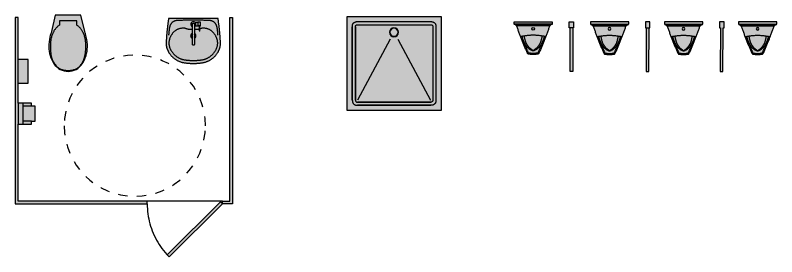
# Model space of a CAD drawing. Header units: metres. Extents: x -17 to 580, y -130 to 19.
# Drawn here: x 297.29 to 305.38, y -29.27 to -26.71 of the extents above; entities that cross this region are included whole.
import ezdxf

# ---------------------------------------------------------------- set-up
doc = ezdxf.new("R2010")
doc.units = ezdxf.units.M
for name, pattern in [('Style Black Lines_1', [0]), ('Style Black Lines_2', [0]), ('Style Black Lines_4', [0]), ('Style Border  Fill', [0]), ('Style Border  Fill_2', [0]), ('Style Border  Fill_3', [0]), ('Style Dash Line', [0.0009525, 0.000635, -0.0003175]), ('Style Grey Lines_2', [0])]:
    doc.linetypes.add(name, pattern=pattern)
for name, color, linetype, true_color in [('Furniture', 7, 'Continuous', 0x7a8bf7), ('Imported blocks', 7, 'Continuous', 0x7a8bf7), ('Mood Board', 7, 'Continuous', 0x7a8bf7), ('Walls', 7, 'Continuous', 0xc7c7c7)]:
    doc.layers.add(name, color=color, linetype=linetype, true_color=true_color)

# ---------------------------------------------------------------- blocks, each defined once
blk = doc.blocks.new('Prominence')
at = {"layer": 'Imported blocks', "transparency": 33554483}
h = blk.add_hatch(color=256, dxfattribs=at)
edge = h.paths.add_edge_path(flags=0)
edge.add_spline(control_points=[(0.2686, 0.1269), (0.359, 0.1138), (0.4493, 0.1269)], knot_values=[0, 0, 0, 1, 1, 1], degree=2, periodic=0)
edge.add_spline(control_points=[(0.4493, 0.1269), (0.558, 0.1426), (0.6176, 0.2348)], knot_values=[0, 0, 0, 1, 1, 1], degree=2, periodic=0)
edge.add_spline(control_points=[(0.6176, 0.2348), (0.6539, 0.2909), (0.6469, 0.3573)], knot_values=[0, 0, 0, 1, 1, 1], degree=2, periodic=0)
edge.add_spline(control_points=[(0.6469, 0.3573), (0.6404, 0.4781), (0.6217, 0.5976)], knot_values=[0, 0, 0, 1, 1, 1], degree=2, periodic=0)
edge.add_spline(control_points=[(0.6217, 0.5976), (0.359, 0.5976), (0.0963, 0.5976)], knot_values=[0, 0, 0, 1, 1, 1], degree=2, periodic=0)
edge.add_spline(control_points=[(0.0963, 0.5976), (0.0775, 0.4781), (0.071, 0.3573)], knot_values=[0, 0, 0, 1, 1, 1], degree=2, periodic=0)
edge.add_spline(control_points=[(0.071, 0.3573), (0.0641, 0.2909), (0.1003, 0.2348)], knot_values=[0, 0, 0, 1, 1, 1], degree=2, periodic=0)
edge.add_spline(control_points=[(0.1003, 0.2348), (0.1599, 0.1426), (0.2686, 0.1269)], knot_values=[0, 0, 0, 1, 1, 1], degree=2, periodic=0)
at = {"layer": 'Imported blocks', "linetype": 'Style Black Lines_2'}
for points in [[(0.4074, 0.5537), (0.4059, 0.5537)], [(0.4074, 0.522), (0.4059, 0.522)]]:
    blk.add_lwpolyline(points, dxfattribs=at)
at = {"layer": 'Imported blocks'}
for points, degree in [([(0.0963, 0.5976), (0.0775, 0.4781), (0.071, 0.3573)], 2), ([(0.6217, 0.5976), (0.359, 0.5976), (0.0963, 0.5976)], 2), ([(0.1885, 0.5759), (0.126, 0.5729), (0.1087, 0.5127)], 2), ([(0.5294, 0.5759), (0.359, 0.5842), (0.1885, 0.5759)], 2), ([(0.6093, 0.5127), (0.5919, 0.5729), (0.5294, 0.5759)], 2), ([(0.6469, 0.3573), (0.6404, 0.4781), (0.6217, 0.5976)], 2), ([(0.1087, 0.5128), (0.1035, 0.4949), (0.1016, 0.4765)], 2), ([(0.2591, 0.4951), (0.1655, 0.4951), (0.1207, 0.4129)], 2), ([(0.2735, 0.4921), (0.2666, 0.4951), (0.2591, 0.4951)], 2), ([(0.3098, 0.4821), (0.2909, 0.4843), (0.2735, 0.4921)], 2), ([(0.3341, 0.5427), (0.3313, 0.53), (0.3373, 0.5182), (0.3491, 0.5129)], 3), ([(0.3601, 0.5635), (0.3472, 0.5636), (0.3368, 0.5553), (0.3341, 0.5427)], 3), ([(0.3491, 0.538), (0.3491, 0.5423), (0.3522, 0.5454)], 2), ([(0.3491, 0.3251), (0.3491, 0.4315), (0.3491, 0.538)], 2), ([(0.3522, 0.5454), (0.3553, 0.5485), (0.3597, 0.5485)], 2), ([(0.3597, 0.5485), (0.3641, 0.5485), (0.3672, 0.5454)], 2), ([(0.3858, 0.5422), (0.3833, 0.5549), (0.3731, 0.5634), (0.3601, 0.5635)], 3), ([(0.3672, 0.5454), (0.3703, 0.5423), (0.3703, 0.538)], 2), ([(0.3703, 0.5127), (0.3822, 0.5178), (0.3884, 0.5295), (0.3858, 0.5422)], 3), ([(0.3703, 0.538), (0.3703, 0.4315), (0.3703, 0.3251)], 2), ([(0.375, 0.5587), (0.3905, 0.5587), (0.4059, 0.5587)], 2), ([(0.4059, 0.5175), (0.3918, 0.5175), (0.3778, 0.5175)], 2), ([(0.4059, 0.5587), (0.4059, 0.5381), (0.4059, 0.5175)], 2), ([(0.4098, 0.558), (0.4074, 0.558), (0.4074, 0.5556)], 2), ([(0.4074, 0.5556), (0.4074, 0.5382), (0.4074, 0.5207)], 2), ([(0.4074, 0.5207), (0.4074, 0.5183), (0.4098, 0.5183)], 2), ([(0.4338, 0.558), (0.4218, 0.558), (0.4098, 0.558)], 2), ([(0.4098, 0.5183), (0.4158, 0.5183), (0.4218, 0.5183)], 2), ([(0.4218, 0.5277), (0.4218, 0.4978), (0.4218, 0.468)], 2), ([(0.4289, 0.468), (0.4289, 0.4978), (0.4289, 0.5277)], 2), ([(0.4289, 0.5183), (0.4313, 0.5183), (0.4338, 0.5183)], 2), ([(0.4445, 0.4921), (0.4369, 0.4887), (0.4289, 0.4863)], 2), ([(0.4361, 0.5556), (0.4361, 0.558), (0.4338, 0.558)], 2), ([(0.4338, 0.5183), (0.4361, 0.5183), (0.4361, 0.5207)], 2), ([(0.4361, 0.5207), (0.4361, 0.5382), (0.4361, 0.5556)], 2), ([(0.4588, 0.4951), (0.4513, 0.4951), (0.4445, 0.4921)], 2), ([(0.5972, 0.4129), (0.5525, 0.4951), (0.4588, 0.4951)], 2), ([(0.6164, 0.4765), (0.6144, 0.4949), (0.6093, 0.5128)], 2), ([(0.1016, 0.4765), (0.0987, 0.4492), (0.0965, 0.4218)], 2), ([(0.1207, 0.4129), (0.0759, 0.3306), (0.1268, 0.2519)], 2), ([(0.3491, 0.4795), (0.3294, 0.4799), (0.3098, 0.4821)], 2), ([(0.3491, 0.4399), (0.3309, 0.4331), (0.3309, 0.4137)], 2), ([(0.3309, 0.4137), (0.3309, 0.3943), (0.3491, 0.3875)], 2), ([(0.3491, 0.4297), (0.3401, 0.4242), (0.3401, 0.4137)], 2), ([(0.3401, 0.4137), (0.3401, 0.4032), (0.3491, 0.3977)], 2), ([(0.4081, 0.4821), (0.3893, 0.48), (0.3703, 0.4795)], 2), ([(0.387, 0.4137), (0.387, 0.4319), (0.3703, 0.4393)], 2), ([(0.3778, 0.4137), (0.3778, 0.4231), (0.3703, 0.4287)], 2), ([(0.3703, 0.3987), (0.3778, 0.4043), (0.3778, 0.4137)], 2), ([(0.3703, 0.3881), (0.387, 0.3955), (0.387, 0.4137)], 2), ([(0.4218, 0.4845), (0.415, 0.4829), (0.4081, 0.4821)], 2), ([(0.4218, 0.468), (0.4218, 0.465), (0.4248, 0.465)], 2), ([(0.4248, 0.465), (0.4253, 0.465), (0.4259, 0.465)], 2), ([(0.4259, 0.465), (0.4289, 0.465), (0.4289, 0.468)], 2), ([(0.5912, 0.2519), (0.642, 0.3306), (0.5972, 0.4129)], 2), ([(0.6215, 0.4218), (0.6192, 0.4492), (0.6164, 0.4765)], 2), ([(0.071, 0.3573), (0.0641, 0.2909), (0.1003, 0.2348)], 2), ([(0.3597, 0.3145), (0.3491, 0.3145), (0.3491, 0.3251)], 2), ([(0.3703, 0.3251), (0.3703, 0.3145), (0.3597, 0.3145)], 2), ([(0.6176, 0.2348), (0.6539, 0.2909), (0.6469, 0.3573)], 2), ([(0.1268, 0.2519), (0.1786, 0.1717), (0.2732, 0.1581)], 2), ([(0.4448, 0.1581), (0.5393, 0.1717), (0.5912, 0.2519)], 2), ([(0.1003, 0.2348), (0.1599, 0.1426), (0.2686, 0.1269)], 2), ([(0.4493, 0.1269), (0.558, 0.1426), (0.6176, 0.2348)], 2), ([(0.2686, 0.1269), (0.359, 0.1138), (0.4493, 0.1269)], 2), ([(0.2732, 0.1581), (0.359, 0.1456), (0.4448, 0.1581)], 2)]:
    blk.add_open_spline(points, degree=degree, dxfattribs=at)
blk = doc.blocks.new('Toilet')
at = {"layer": 'Imported blocks', "transparency": 33554483}
h = blk.add_hatch(color=256, dxfattribs=at)
edge = h.paths.add_edge_path(flags=0)
edge.add_line((0.1766, 0.1253), (0.136, 0.2982))
edge.add_line((0.136, 0.2982), (0, 0.2982))
edge.add_line((0, 0.2982), (-0.1361, 0.2982))
edge.add_line((-0.1361, 0.2982), (-0.1766, 0.1253))
edge.add_spline(control_points=[(-0.1766, 0.1253), (-0.1823, 0.1101), (-0.1882, 0.0892), (-0.1928, 0.0693)], knot_values=[0, 0, 0, 0, 1, 1, 1, 1], degree=3, periodic=0)
edge.add_spline(control_points=[(-0.1928, 0.0693), (-0.2102, -0.007), (-0.2086, -0.0698), (-0.1903, -0.1305)], knot_values=[0, 0, 0, 0, 1, 1, 1, 1], degree=3, periodic=0)
edge.add_spline(control_points=[(-0.1903, -0.1305), (-0.1719, -0.1913), (-0.1369, -0.2499), (-0.0839, -0.2782)], knot_values=[0, 0, 0, 0, 1, 1, 1, 1], degree=3, periodic=0)
edge.add_spline(control_points=[(-0.0839, -0.2782), (-0.0587, -0.2917), (-0.0294, -0.2983), (0, -0.2982)], knot_values=[0, 0, 0, 0, 1, 1, 1, 1], degree=3, periodic=0)
edge.add_spline(control_points=[(0, -0.2982), (0.0294, -0.2983), (0.0587, -0.2917), (0.0839, -0.2782)], knot_values=[0, 0, 0, 0, 1, 1, 1, 1], degree=3, periodic=0)
edge.add_spline(control_points=[(0.0839, -0.2782), (0.1369, -0.2499), (0.1719, -0.1913), (0.1903, -0.1305)], knot_values=[0, 0, 0, 0, 1, 1, 1, 1], degree=3, periodic=0)
edge.add_spline(control_points=[(0.1903, -0.1305), (0.2086, -0.0698), (0.2102, -0.007), (0.1928, 0.0693)], knot_values=[0, 0, 0, 0, 1, 1, 1, 1], degree=3, periodic=0)
edge.add_spline(control_points=[(0.1928, 0.0693), (0.1882, 0.0892), (0.1823, 0.1101), (0.1766, 0.1253)], knot_values=[0, 0, 0, 0, 1, 1, 1, 1], degree=3, periodic=0)
at = {"layer": 'Imported blocks', "linetype": 'Style Border  Fill_3'}
blk.add_lwpolyline([(0.1766, 0.1253), (0.136, 0.2982), (0, 0.2982), (-0.1361, 0.2982), (-0.1766, 0.1253)], dxfattribs=at)
at = {"layer": 'Imported blocks', "linetype": 'Style Black Lines_2'}
blk.add_lwpolyline([(0.0924, 0.1944), (0.0924, 0.2398), (0, 0.2398), (-0.0925, 0.2398), (-0.0925, 0.1944)], dxfattribs=at)
at = {"layer": 'Imported blocks'}
for points, degree in [([(-0.0925, 0.1944), (-0.1904, 0.1207), (-0.1889, -0.0331)], 2), ([(0.1889, -0.0331), (0.1904, 0.1207), (0.0924, 0.1944)], 2), ([(-0.1766, 0.1253), (-0.1823, 0.1101), (-0.1882, 0.0892), (-0.1928, 0.0693)], 3), ([(0.1928, 0.0693), (0.1882, 0.0892), (0.1823, 0.1101), (0.1766, 0.1253)], 3), ([(-0.1928, 0.0693), (-0.2102, -0.007), (-0.2086, -0.0698), (-0.1903, -0.1305)], 3), ([(0.1903, -0.1305), (0.2086, -0.0698), (0.2102, -0.007), (0.1928, 0.0693)], 3), ([(-0.1889, -0.0331), (-0.1864, -0.2892), (0, -0.2884)], 2), ([(0, -0.2884), (0.1864, -0.2892), (0.1889, -0.0331)], 2), ([(-0.1903, -0.1305), (-0.1719, -0.1913), (-0.1369, -0.2499), (-0.0839, -0.2782)], 3), ([(0.0839, -0.2782), (0.1369, -0.2499), (0.1719, -0.1913), (0.1903, -0.1305)], 3), ([(-0.0839, -0.2782), (-0.0587, -0.2917), (-0.0294, -0.2983), (0, -0.2982)], 3), ([(0, -0.2982), (0.0294, -0.2983), (0.0587, -0.2917), (0.0839, -0.2782)], 3)]:
    blk.add_open_spline(points, degree=degree, dxfattribs=at)
blk = doc.blocks.new('Accessible toilet stall')
at = {"layer": 'Imported blocks', "transparency": 33554483}
for points in [[(-1.125, -0.6792), (-1.125, 0.137), (-0.9828, 0.137), (-0.9828, 0.1707), (-0.9425, 0.1707), (-0.9425, 0.3276), (-0.9828, 0.3276), (-0.9828, 0.3613), (-1.125, 0.3613), (-1.125, 0.5715), (-1.0183, 0.5715), (-1.0183, 0.8258), (-1.125, 0.8258), (-1.125, 1.2716), (-1.155, 1.2716), (-1.155, -0.7092), (0.2479, -0.7092), (0.2479, -0.6792), (-1.125, -0.6792)], [(1.155, 1.2716), (1.155, -0.7092), (1.0479, -0.7092), (1.0479, -0.6792), (1.125, -0.6792), (1.125, -0.669), (1.125, 1.2716), (1.155, 1.2716)], [(1.0268, -0.6879), (0.4586, -1.2503), (0.4798, -1.2716), (1.0479, -0.7092), (1.0268, -0.6879)]]:
    blk.add_hatch(color=256, dxfattribs=at).paths.add_polyline_path(points, flags=0)
at = {"layer": 'Imported blocks', "linetype": 'Style Border  Fill'}
for points in [[(-1.125, -0.6792), (-1.125, 0.137), (-0.9828, 0.137), (-0.9828, 0.1707), (-0.9425, 0.1707), (-0.9425, 0.3276), (-0.9828, 0.3276), (-0.9828, 0.3613), (-1.125, 0.3613), (-1.125, 0.5715), (-1.0183, 0.5715), (-1.0183, 0.8258), (-1.125, 0.8258), (-1.125, 1.2716), (-1.155, 1.2716), (-1.155, -0.7092), (0.2479, -0.7092), (0.2479, -0.6792), (-1.125, -0.6792)], [(1.155, 1.2716), (1.155, -0.7092), (1.0479, -0.7092), (1.0479, -0.6792), (1.125, -0.6792), (1.125, -0.669), (1.125, 1.2716), (1.155, 1.2716)], [(1.0268, -0.6879), (0.4586, -1.2503), (0.4798, -1.2716), (1.0479, -0.7092), (1.0268, -0.6879)]]:
    blk.add_lwpolyline(points, close=True, dxfattribs=at)
at = {"layer": 'Imported blocks', "linetype": 'Style Black Lines_2'}
for points in [[(-1.125, 0.5715), (-1.125, 0.8258)], [(-1.125, 0.3613), (-1.125, 0.137)], [(-1.073, 0.3613), (-1.073, 0.137)], [(-0.9828, 0.3276), (-1.073, 0.3276)], [(-0.9828, 0.1707), (-1.073, 0.1707)]]:
    blk.add_lwpolyline(points, dxfattribs=at)
at = {"layer": 'Imported blocks', "linetype": 'Style Dash Line'}
blk.add_lwpolyline([(0.8661, 0.1206, 1), (-0.6339, 0.1206, 1), (0.8661, 0.1206)], format="xyb", close=True, dxfattribs=at)
at = {"layer": 'Imported blocks', "linetype": 'Style Border  Fill'}
blk.add_lwpolyline([(-1.125, -0.6792), (-1.125, -0.6702)], dxfattribs=at)
at = {"layer": 'Imported blocks', "linetype": 'Style Grey Lines_2'}
for points in [[(1.0479, -0.6792), (0.2479, -0.6792)], [(0.2479, -0.7092), (0.2483, -0.736), (0.2497, -0.7627), (0.2519, -0.7894), (0.255, -0.8159), (0.2591, -0.8424), (0.264, -0.8687), (0.2697, -0.8948), (0.2764, -0.9208), (0.2839, -0.9465), (0.2923, -0.9719), (0.3015, -0.997), (0.3115, -1.0218), (0.3224, -1.0463), (0.3341, -1.0704), (0.3465, -1.094), (0.3598, -1.1173), (0.3738, -1.1401), (0.3886, -1.1624), (0.4042, -1.1842), (0.4204, -1.2054), (0.4373, -1.2261), (0.455, -1.2463), (0.4733, -1.2658)]]:
    blk.add_lwpolyline(points, dxfattribs=at)
blk = doc.blocks.new('Shower')
at = {"layer": 'Imported blocks', "transparency": 33554483}
blk.add_hatch(color=256, dxfattribs=at).paths.add_polyline_path([(0.5, -0.5), (-0.5, -0.5), (-0.5, 0.5), (0.5, 0.5), (0.5, -0.5)], flags=0)
at = {"layer": 'Imported blocks', "linetype": 'Style Border  Fill_3'}
blk.add_lwpolyline([(0.5, -0.5), (-0.5, -0.5), (-0.5, 0.5), (0.5, 0.5), (0.5, -0.5)], close=True, dxfattribs=at)
at = {"layer": 'Imported blocks', "linetype": 'Style Black Lines_4'}
for points in [[(-0.3889, 0.4444), (0.3889, 0.4444)], [(-0.3889, 0.4111), (0.3889, 0.4111)], [(-0.4444, -0.3889), (-0.4444, 0.3889)], [(-0.4111, -0.3889), (-0.4111, 0.3889)], [(-0.2564, 0.0387), (0.3889, 0.3858)], [(0.4111, -0.3889), (0.4111, 0.3889)], [(0.4111, 0.3889), (0.4111, -0.3889)], [(0.4444, 0.3889), (0.4444, -0.3889)], [(0.4444, -0.3889), (0.4444, 0.3889)], [(-0.2564, -0.0419), (0.3889, -0.3889)], [(-0.3889, -0.4111), (0.3889, -0.4111)], [(0.3889, -0.4111), (-0.3889, -0.4111)], [(0.3889, -0.4444), (-0.3889, -0.4444)], [(-0.3889, -0.4444), (0.3889, -0.4444)]]:
    blk.add_lwpolyline(points, dxfattribs=at)
for points in [[(-0.2831, -0.0016, 1), (-0.3797, -0.0016, 1), (-0.2831, -0.0016)], [(-0.2881, -0.0016, 1), (-0.3747, -0.0016, 1), (-0.2881, -0.0016)]]:
    blk.add_lwpolyline(points, format="xyb", close=True, dxfattribs=at)
at = {"layer": 'Imported blocks'}
for points in [[(-0.4444, 0.3889), (-0.4444, 0.4444), (-0.3889, 0.4444)], [(-0.4111, 0.3889), (-0.4111, 0.4111), (-0.3889, 0.4111)], [(0.3889, 0.4444), (0.4444, 0.4444), (0.4444, 0.3889)], [(0.3889, 0.4111), (0.4111, 0.4111), (0.4111, 0.3889)], [(-0.3889, -0.4444), (-0.4444, -0.4444), (-0.4444, -0.3889)], [(-0.3889, -0.4111), (-0.4111, -0.4111), (-0.4111, -0.3889)], [(0.3889, -0.4111), (0.4111, -0.4111), (0.4111, -0.3889)], [(0.3889, -0.4444), (0.4444, -0.4444), (0.4444, -0.3889)]]:
    blk.add_open_spline(points, degree=2, dxfattribs=at)
blk = doc.blocks.new('Lloyd')
at = {"layer": 'Imported blocks', "transparency": 33554483}
h = blk.add_hatch(color=256, dxfattribs=at)
edge = h.paths.add_edge_path(flags=0)
edge.add_spline(control_points=[(0.4491, 0.4044), (0.4546, 0.4096), (0.4601, 0.4147)], knot_values=[0, 0, 0, 1, 1, 1], degree=2, periodic=0)
edge.add_spline(control_points=[(0.4601, 0.4147), (0.4612, 0.4157), (0.4627, 0.4163)], knot_values=[0, 0, 0, 1, 1, 1], degree=2, periodic=0)
edge.add_spline(control_points=[(0.4627, 0.4163), (0.4672, 0.418), (0.4717, 0.4196)], knot_values=[0, 0, 0, 1, 1, 1], degree=2, periodic=0)
edge.add_spline(control_points=[(0.4717, 0.4196), (0.4767, 0.4215), (0.4767, 0.4269)], knot_values=[0, 0, 0, 1, 1, 1], degree=2, periodic=0)
edge.add_spline(control_points=[(0.4767, 0.4269), (0.4767, 0.4363), (0.4767, 0.4457)], knot_values=[0, 0, 0, 1, 1, 1], degree=2, periodic=0)
edge.add_spline(control_points=[(0.4767, 0.4457), (0.2734, 0.4457), (0.07, 0.4457)], knot_values=[0, 0, 0, 1, 1, 1], degree=2, periodic=0)
edge.add_spline(control_points=[(0.07, 0.4457), (0.07, 0.4363), (0.07, 0.4269)], knot_values=[0, 0, 0, 1, 1, 1], degree=2, periodic=0)
edge.add_spline(control_points=[(0.07, 0.4269), (0.07, 0.4215), (0.075, 0.4196)], knot_values=[0, 0, 0, 1, 1, 1], degree=2, periodic=0)
edge.add_spline(control_points=[(0.075, 0.4196), (0.0795, 0.418), (0.0841, 0.4163)], knot_values=[0, 0, 0, 1, 1, 1], degree=2, periodic=0)
edge.add_spline(control_points=[(0.0841, 0.4163), (0.0855, 0.4157), (0.0866, 0.4147)], knot_values=[0, 0, 0, 1, 1, 1], degree=2, periodic=0)
edge.add_spline(control_points=[(0.0866, 0.4147), (0.0921, 0.4096), (0.0976, 0.4045)], knot_values=[0, 0, 0, 1, 1, 1], degree=2, periodic=0)
edge.add_spline(control_points=[(0.0976, 0.4045), (0.0991, 0.4031), (0.0997, 0.4013)], knot_values=[0, 0, 0, 1, 1, 1], degree=2, periodic=0)
edge.add_spline(control_points=[(0.0997, 0.4013), (0.1487, 0.2547), (0.2131, 0.1143)], knot_values=[0, 0, 0, 1, 1, 1], degree=2, periodic=0)
edge.add_spline(control_points=[(0.2131, 0.1143), (0.2177, 0.1041), (0.2289, 0.103)], knot_values=[0, 0, 0, 1, 1, 1], degree=2, periodic=0)
edge.add_spline(control_points=[(0.2289, 0.103), (0.2734, 0.0989), (0.3178, 0.103)], knot_values=[0, 0, 0, 1, 1, 1], degree=2, periodic=0)
edge.add_spline(control_points=[(0.3178, 0.103), (0.329, 0.1041), (0.3337, 0.1143)], knot_values=[0, 0, 0, 1, 1, 1], degree=2, periodic=0)
edge.add_spline(control_points=[(0.3337, 0.1143), (0.398, 0.2547), (0.4471, 0.4013)], knot_values=[0, 0, 0, 1, 1, 1], degree=2, periodic=0)
edge.add_spline(control_points=[(0.4471, 0.4013), (0.4477, 0.4031), (0.4491, 0.4044)], knot_values=[0, 0, 0, 1, 1, 1], degree=2, periodic=0)
at = {"layer": 'Imported blocks', "linetype": 'Style Black Lines_1'}
for points in [[(0.0722, 0.4215), (0.4746, 0.4215)], [(0.0852, 0.4157), (0.4615, 0.4157)], [(0.0988, 0.4031), (0.448, 0.4031)]]:
    blk.add_lwpolyline(points, dxfattribs=at)
at = {"layer": 'Imported blocks'}
for points, degree in [([(0.4767, 0.4457), (0.2734, 0.4457), (0.07, 0.4457)], 2), ([(0.07, 0.4457), (0.07, 0.4363), (0.07, 0.4269)], 2), ([(0.07, 0.4269), (0.07, 0.4215), (0.075, 0.4196)], 2), ([(0.075, 0.4196), (0.0795, 0.418), (0.0841, 0.4163)], 2), ([(0.0841, 0.4163), (0.0855, 0.4157), (0.0866, 0.4147)], 2), ([(0.0866, 0.4147), (0.0921, 0.4096), (0.0976, 0.4045)], 2), ([(0.4491, 0.4044), (0.4546, 0.4096), (0.4601, 0.4147)], 2), ([(0.4601, 0.4147), (0.4612, 0.4157), (0.4627, 0.4163)], 2), ([(0.4627, 0.4163), (0.4672, 0.418), (0.4717, 0.4196)], 2), ([(0.4717, 0.4196), (0.4767, 0.4215), (0.4767, 0.4269)], 2), ([(0.4767, 0.4269), (0.4767, 0.4363), (0.4767, 0.4457)], 2), ([(0.0976, 0.4045), (0.0991, 0.4031), (0.0997, 0.4013)], 2), ([(0.0997, 0.4013), (0.1487, 0.2547), (0.2131, 0.1143)], 2), ([(0.2734, 0.3872), (0.2653, 0.3872), (0.2593, 0.3812), (0.2593, 0.3731)], 3), ([(0.2593, 0.3731), (0.2593, 0.365), (0.2653, 0.3591), (0.2734, 0.3591)], 3), ([(0.2874, 0.3731), (0.2874, 0.3812), (0.2815, 0.3872), (0.2734, 0.3872)], 3), ([(0.2734, 0.3591), (0.2815, 0.3591), (0.2874, 0.365), (0.2874, 0.3731)], 3), ([(0.3337, 0.1143), (0.398, 0.2547), (0.4471, 0.4013)], 2), ([(0.4471, 0.4013), (0.4477, 0.4031), (0.4491, 0.4044)], 2), ([(0.1382, 0.2933), (0.1399, 0.2889), (0.1444, 0.29)], 2), ([(0.1444, 0.29), (0.2734, 0.3193), (0.4023, 0.29)], 2), ([(0.1505, 0.291), (0.1838, 0.2037), (0.2227, 0.1187)], 2), ([(0.1562, 0.2925), (0.1667, 0.2435), (0.193, 0.2008)], 2), ([(0.179, 0.2965), (0.1834, 0.2735), (0.1892, 0.2509)], 2), ([(0.1892, 0.2509), (0.2079, 0.1783), (0.2734, 0.1419)], 2), ([(0.2734, 0.1419), (0.3389, 0.1783), (0.3575, 0.2509)], 2), ([(0.324, 0.1187), (0.3629, 0.2037), (0.3963, 0.291)], 2), ([(0.3537, 0.2008), (0.38, 0.2435), (0.3905, 0.2925)], 2), ([(0.3575, 0.2509), (0.3633, 0.2735), (0.3677, 0.2965)], 2), ([(0.4023, 0.29), (0.4069, 0.2889), (0.4085, 0.2933)], 2), ([(0.193, 0.2008), (0.2215, 0.1546), (0.2734, 0.1384)], 2), ([(0.2734, 0.1384), (0.3252, 0.1546), (0.3537, 0.2008)], 2), ([(0.2131, 0.1143), (0.2177, 0.1041), (0.2289, 0.103)], 2), ([(0.2227, 0.1187), (0.2248, 0.1141), (0.2299, 0.1136)], 2), ([(0.2289, 0.103), (0.2734, 0.0989), (0.3178, 0.103)], 2), ([(0.2299, 0.1136), (0.2734, 0.1096), (0.3169, 0.1136)], 2), ([(0.3169, 0.1136), (0.3219, 0.1141), (0.324, 0.1187)], 2), ([(0.3178, 0.103), (0.329, 0.1041), (0.3337, 0.1143)], 2)]:
    blk.add_open_spline(points, degree=degree, dxfattribs=at)
blk = doc.blocks.new('WC')
at = {"layer": 'Imported blocks', "transparency": 33554483}
for points in [[(-0.4171, 0.2624), (-0.3697, 0.2624), (-0.3697, 0.1997), (-0.3778, 0.1997), (-0.3774, -0.2624), (-0.4056, -0.2624), (-0.4069, 0.1997), (-0.4171, 0.1997), (-0.4171, 0.2624)], [(-0.4171, 0.2624), (-0.3697, 0.2624), (-0.3697, 0.1997), (-0.3778, 0.1997), (-0.3774, -0.2624), (-0.4056, -0.2624), (-0.4069, 0.1997), (-0.4171, 0.1997), (-0.4171, 0.2624)], [(0.4422, 0.2624), (0.3948, 0.2624), (0.3948, 0.1997), (0.4029, 0.1997), (0.4025, -0.2624), (0.4307, -0.2624), (0.432, 0.1997), (0.4422, 0.1997), (0.4422, 0.2624)], [(0.4422, 0.2624), (0.3948, 0.2624), (0.3948, 0.1997), (0.4029, 0.1997), (0.4025, -0.2624), (0.4307, -0.2624), (0.432, 0.1997), (0.4422, 0.1997), (0.4422, 0.2624)], [(1.2291, 0.2624), (1.1817, 0.2624), (1.1817, 0.1997), (1.1898, 0.1997), (1.1893, -0.2624), (1.2176, -0.2624), (1.2189, 0.1997), (1.2291, 0.1997), (1.2291, 0.2624)]]:
    blk.add_hatch(color=256, dxfattribs=at).paths.add_polyline_path(points, flags=0)
at = {"layer": 'Imported blocks', "linetype": 'Style Border  Fill_2'}
for points in [[(-0.4171, 0.2624), (-0.3697, 0.2624), (-0.3697, 0.1997), (-0.3778, 0.1997), (-0.3774, -0.2624), (-0.4056, -0.2624), (-0.4069, 0.1997), (-0.4171, 0.1997), (-0.4171, 0.2624)], [(-0.4171, 0.2624), (-0.3697, 0.2624), (-0.3697, 0.1997), (-0.3778, 0.1997), (-0.3774, -0.2624), (-0.4056, -0.2624), (-0.4069, 0.1997), (-0.4171, 0.1997), (-0.4171, 0.2624)], [(0.4422, 0.2624), (0.3948, 0.2624), (0.3948, 0.1997), (0.4029, 0.1997), (0.4025, -0.2624), (0.4307, -0.2624), (0.432, 0.1997), (0.4422, 0.1997), (0.4422, 0.2624)], [(0.4422, 0.2624), (0.3948, 0.2624), (0.3948, 0.1997), (0.4029, 0.1997), (0.4025, -0.2624), (0.4307, -0.2624), (0.432, 0.1997), (0.4422, 0.1997), (0.4422, 0.2624)], [(1.2291, 0.2624), (1.1817, 0.2624), (1.1817, 0.1997), (1.1898, 0.1997), (1.1893, -0.2624), (1.2176, -0.2624), (1.2189, 0.1997), (1.2291, 0.1997), (1.2291, 0.2624)]]:
    blk.add_lwpolyline(points, close=True, dxfattribs=at)
at = {"layer": 'Imported blocks', "linetype": 'Style Black Lines_1'}
for points in [[(-0.3796, 0.2017), (-0.4087, 0.2017)], [(-0.3796, 0.2017), (-0.4087, 0.2017)], [(0.4047, 0.2017), (0.4338, 0.2017)], [(0.4047, 0.2017), (0.4338, 0.2017)]]:
    blk.add_lwpolyline(points, dxfattribs=at)
at = {"layer": 'Imported blocks', "xscale": -1}
blk.add_blockref('Lloyd', (-0.526, -0.1833), dxfattribs=at)
at = {"layer": 'Imported blocks'}
for p in [(-0.2608, -0.1833), (0.526, -0.1833), (1.3129, -0.1833)]:
    blk.add_blockref('Lloyd', p, dxfattribs=at)

msp = doc.modelspace()

# ---------------------------------------------------------------- block references
at = {"layer": 'Furniture'}
for name, p in [('Toilet', (297.8481856, -27.0047048)), ('Accessible toilet stall', (298.441148, -28.0008565)), ('Prominence', (298.8198071, -27.3390132))]:
    msp.add_blockref(name, p, dxfattribs=at)
at = {"layer": 'Mood Board'}
msp.add_blockref('WC', (303.5904639, -27.0404683), dxfattribs=at)
at = {"layer": 'Walls', "rotation": 270}
msp.add_blockref('Shower', (301.3133849, -27.2186969), dxfattribs=at)

doc.saveas('drawing.dxf')
